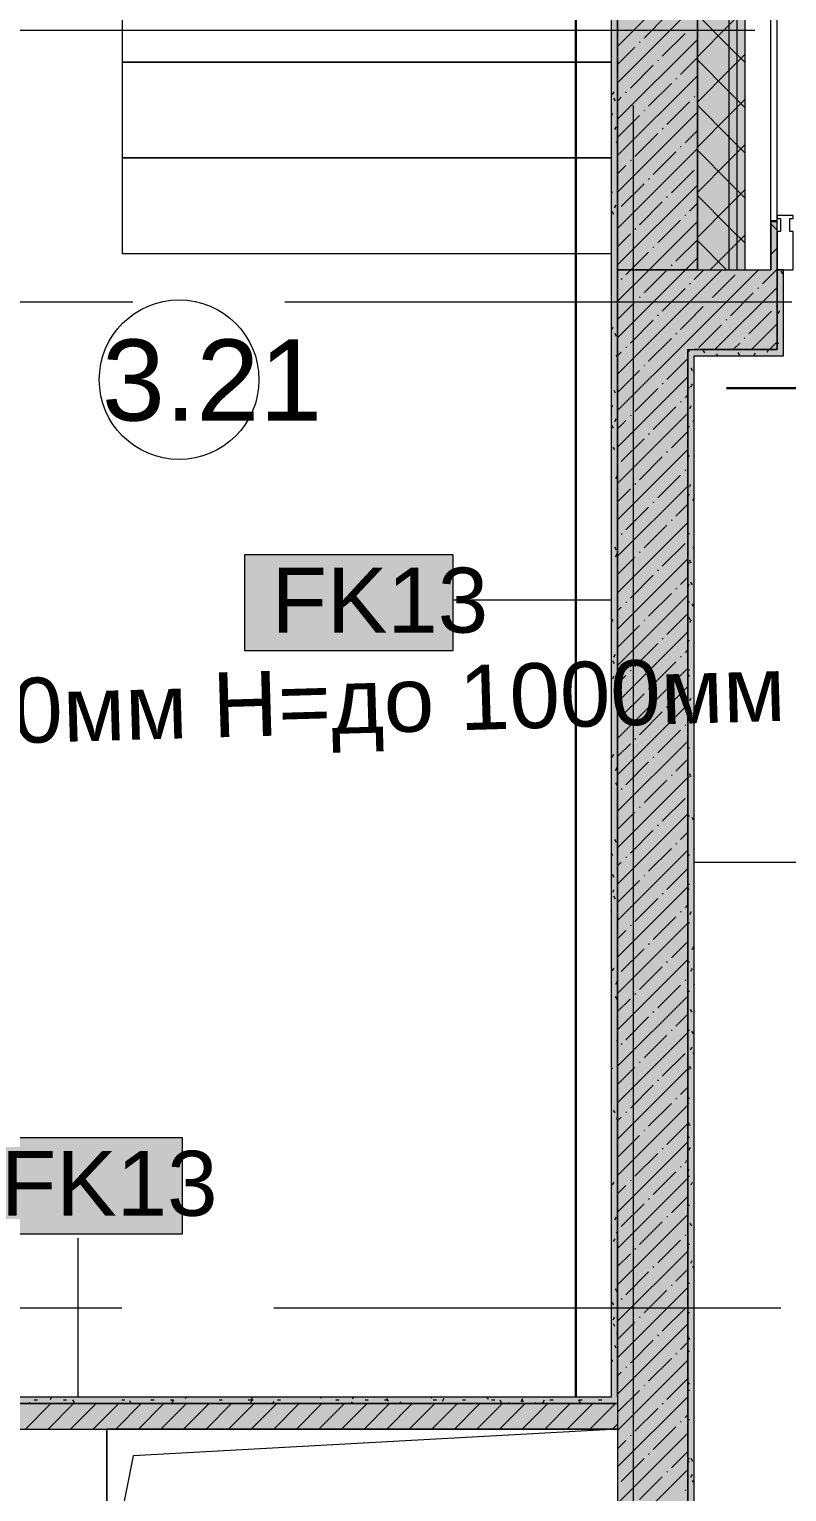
# Model space of a CAD drawing. Header units: millimetres. Extents: x -3817 to 677485, y -22715 to 103890.
# Drawn here: x 643043 to 645415, y 19450 to 24029 of the extents above; entities that cross this region are included whole.
import ezdxf

# ---------------------------------------------------------------- set-up
doc = ezdxf.new("R2010")
doc.units = ezdxf.units.MM
doc.layers.add('PDF _Геометрия', color=7, linetype='Continuous', true_color=0x1d1d1d)
doc.layers.add('PDF _Сплошная заливка', color=7, linetype='Continuous', true_color=0xffffff)
doc.layers.add('PDF _Текст', color=7, linetype='Continuous')
doc.styles.add('PDF GOST-Common', font='arial.ttf')

msp = doc.modelspace()

# ---------------------------------------------------------------- hatches: boundary and pattern name
at = {"layer": 'PDF _Сплошная заливка', "transparency": 33554559}
for points in [[(645235.5, 23275.9), (645285.5, 23275.9), (645285.5, 29075.9), (645235.5, 29075.9), (645235.5, 23501.3)], [(644885.5, 23275.9), (645135.5, 23275.9), (645135.5, 28975.9), (644885.5, 28975.9), (644885.5, 23501.3)], [(645189.5, 23275.9), (645235.5, 23275.9), (645235.5, 28975.9), (645135.5, 28975.9), (645135.5, 23275.9)], [(644865.5, 19745.9), (644885.5, 19745.9), (644885.5, 28628.8), (644865.5, 28628.8), (644865.5, 23501.3)], [(645405.5, 23005.9), (645405.5, 23025.9), (645125.5, 23025.9), (645125.5, 23005.9), (645189.5, 23005.9)], [(642320, 19725.9), (644885.5, 19725.9), (644885.5, 19745.9), (641485.5, 19745.9), (641485.5, 19725.9)]]:
    msp.add_hatch(color=256, dxfattribs=at).paths.add_polyline_path(points)
h = msp.add_hatch(color=256, dxfattribs=at)
h.paths.add_polyline_path([(677305.5, 23275.9), (677305.5, 23425.9), (672225.7, 23425.9), (672225.7, 23275.9), (677155.5, 23275.9)], flags=0)
h.paths.add_polyline_path([(666710.8, 23275.9), (666775.9, 23275.9), (666775.9, 23425.9), (665625.5, 23425.9), (665625.5, 23275.9)], flags=0)
h.paths.add_polyline_path([(663325.5, 23275.9), (663325.5, 23425.9), (662025.9, 23425.9), (662025.9, 23275.9), (663125.5, 23275.9)], flags=0)
h.paths.add_polyline_path([(671015.1, 23275.9), (671325.7, 23275.9), (671325.7, 23425.9), (669975.9, 23425.9), (669975.9, 23275.9)], flags=0)
h.paths.add_polyline_path([(667675.9, 23275.9), (669075.9, 23275.9), (669075.9, 23425.9), (667675.9, 23425.9)], flags=0)
h.paths.add_polyline_path([(645365.5, 23275.9), (645385.5, 23275.9), (645385.5, 23425.9), (645365.5, 23425.9)], flags=0)
h.paths.add_polyline_path([(661125.9, 23275.9), (661125.9, 23425.9), (659825.9, 23425.9), (659825.9, 23275.9), (660971.8, 23275.9)], flags=0)
h.paths.add_polyline_path([(658245.5, 23275.9), (658925.9, 23275.9), (658925.9, 23425.9), (657505.5, 23425.9), (657505.5, 23275.9), (658102.3, 23275.9)], flags=0)
h.paths.add_polyline_path([(652875.5, 23275.9), (653225.5, 23275.9), (653225.5, 23425.9), (648685.5, 23425.9), (648685.5, 23275.9), (652655.5, 23275.9)], flags=0)
h.paths.add_polyline_path([(656667.6, 23275.9), (656725.5, 23275.9), (656725.5, 23425.9), (655525.5, 23425.9), (655525.5, 23275.9)], flags=0)
h = msp.add_hatch(color=256, dxfattribs=at)
h.paths.add_polyline_path([(652655.5, 23025.9), (652655.5, 23275.9), (648685.5, 23275.9), (648685.5, 23025.9), (652536.1, 23025.9)], flags=0)
h.paths.add_polyline_path([(645125.5, 23025.9), (645385.5, 23025.9), (645385.5, 23275.9), (645105.5, 23275.9), (645105.5, 23025.9)], flags=0)

# ---------------------------------------------------------------- linework, layer by layer
at = {"layer": 'PDF _Геометрия', "color": 9, "lineweight": 9, "true_color": 0xc0c0c0}
for points in [[(645105.5, 15503.9), (645105.5, 15515.9), (645125.5, 15515.9), (645125.5, 23005.9), (645405.5, 23005.9), (645405.5, 23025.9), (645405.5, 23275.9), (645385.5, 23275.9), (645385.5, 23025.9), (645385.5, 23275.9), (645385.5, 28975.9), (645385.5, 29205.9), (645385.5, 29225.9), (636926.1, 29225.9)], [(644885.5, 28628.8), (644885.5, 23275.9), (645135.5, 23275.9), (645105.5, 23275.9), (644885.5, 23275.9), (644885.5, 28628.8), (644885.5, 28725.9), (641485.5, 28725.9), (641210.5, 28725.9), (641210.5, 28975.9), (644885.5, 28975.9), (645135.5, 28975.9), (636926.1, 28975.9), (641235.5, 28975.9), (641485.5, 28975.9), (641485.5, 28725.9), (641485.5, 23348.8)], [(644865.5, 28628.8), (644865.5, 19745.9), (641505.5, 19745.9), (641505.5, 20175.9), (641493.5, 20175.9)]]:
    msp.add_lwpolyline(points, dxfattribs=at)
at = {"layer": 'PDF _Геометрия', "color": 7, "lineweight": 9}
for points in [[(645285.5, 23275.9), (645365.5, 23275.9), (645365.5, 23425.9), (645365.5, 23428.9), (645365.5, 28975.9), (645365.5, 29125.9), (645365.5, 29205.9), (636926.1, 29205.9)], [(645235.5, 23275.9), (645285.5, 23275.9), (645285.5, 23425.9), (645285.5, 28975.9), (645285.5, 29075.9), (645285.5, 29125.9), (636926.1, 29125.9)], [(645260.5, 23275.9), (645260.5, 29100.9), (636926.1, 29100.9)], [(645135.5, 23275.9), (645135.5, 28975.9), (645135.5, 23275.9), (645235.5, 23275.9), (645235.5, 28975.9), (645235.5, 29075.9), (636926.1, 29075.9)], [(645385.5, 23428.9), (645365.5, 23428.9), (645365.5, 23425.9)], [(645385.5, 23425.9), (645365.5, 23425.9), (645365.5, 23275.9)], [(644885.5, 19745.9), (644885.5, 23275.9), (644885.5, 19745.9), (644885.5, 19725.9), (644885.5, 19645.9), (643285.5, 19645.9), (643285.5, 19145.9), (644885.5, 19145.9), (644885.5, 19391.1), (644885.5, 19145.9), (643285.5, 19145.9), (643285.5, 19645.9), (644885.5, 19645.9), (643368.8, 19562.5), (643285.5, 19145.9), (643285.5, 19645.9)], [(645105.5, 23025.9), (645125.5, 23025.9), (645385.5, 23025.9), (645125.5, 23025.9)], [(644865, 22241.4), (644370.6, 22241.4)], [(645127.5, 21421.1), (645542.5, 21421.1)], [(643196.3, 19747.4), (643196.3, 20243.6)]]:
    msp.add_lwpolyline(points, dxfattribs=at)
at = {"layer": 'PDF _Геометрия', "color": 231, "lineweight": 30, "true_color": 0xff80c0}
for points in [[(644754.5, 19745.9), (644754.5, 28284.9)], [(651166.5, 22904.9), (645226.5, 22904.9)]]:
    msp.add_lwpolyline(points, dxfattribs=at)
at = {"layer": 'PDF _Геометрия', "color": 253, "lineweight": 9, "true_color": 0xaaaaaa}
for points in [[(644864.5, 23325.9), (643335.5, 23325.9), (643335.5, 23625.9), (643335.5, 23925.9), (643335.5, 24225.9)], [(640623.9, 24025.9), (642815.5, 24025.9), (645315.5, 24025.9)], [(644935.5, 19024), (644935.5, 21291), (644935.5, 23791)], [(642732.7, 23175.9), (643367.7, 23175.9)], [(643843.9, 23175.9), (645431.4, 23175.9)], [(642697.7, 20025.9), (643332.7, 20025.9)], [(643808.9, 20025.9), (645396.4, 20025.9)]]:
    msp.add_lwpolyline(points, dxfattribs=at)
at = {"layer": 'PDF _Геометрия', "lineweight": 9}
for points in [[(644885.5, 23975.3), (645135.5, 24225.3)], [(644885.5, 23861.3), (645135.5, 24111.3)], [(645135.5, 23942.3), (645235.5, 24042.3), (645285.5, 24092.3)], [(644968.6, 24001.4), (645039.9, 24072.7)], [(645285.5, 23924.3), (645235.5, 23974.3), (645135.5, 24074.3)], [(644885.5, 23747.2), (645135.5, 23997.2)], [(645025.6, 23944.4), (645096.9, 24015.7)], [(644885.5, 23918.3), (644940.1, 23972.9)], [(644954.3, 23987.2), (644956.7, 23989.5)], [(645135.5, 23800.9), (645235.5, 23900.9), (645285.5, 23950.9)], [(644925.8, 23844.6), (644997.1, 23915.9)], [(645011.4, 23930.1), (645013.7, 23932.5)], [(645082.6, 23887.4), (645135.5, 23940.2)], [(645285.5, 23782.8), (645235.5, 23832.8), (645135.5, 23932.8)], [(644885.5, 23633.2), (645135.5, 23883.2)], [(644982.8, 23787.6), (645054.1, 23858.8)], [(645068.4, 23873.1), (645070.8, 23875.5)], [(644885.5, 23804.2), (644897.3, 23816.1)], [(644911.6, 23830.3), (644913.9, 23832.7)], [(645125.4, 23816.1), (645127.8, 23818.5)], [(644885.5, 23519.1), (645135.5, 23769.1)], [(644968.6, 23773.3), (644971, 23775.7)], [(645039.9, 23730.5), (645111.2, 23801.8)], [(645135.5, 23659.5), (645235.5, 23759.5), (645285.5, 23809.5)], [(645285.5, 23641.4), (645235.5, 23691.4), (645135.5, 23791.4)], [(644885.5, 23690.2), (644954.3, 23759.1)], [(644940.1, 23630.8), (645011.4, 23702)], [(645025.6, 23716.3), (645028, 23718.7)], [(645096.9, 23673.5), (645135.5, 23712.1)], [(644885.5, 23405.1), (645135.5, 23655.1)], [(644997.1, 23573.7), (645068.4, 23645)], [(645082.6, 23659.3), (645085, 23661.6)], [(645135.5, 23518.1), (645235.5, 23618.1), (645285.5, 23668.1)], [(645285.5, 23500), (645235.5, 23550), (645135.5, 23650)], [(644885.5, 23576.1), (644911.6, 23602.2)], [(644925.8, 23616.5), (644928.2, 23618.9)], [(645054.1, 23516.7), (645125.4, 23588)], [(644885.5, 23291), (645135.5, 23541)], [(644897.3, 23473.9), (644968.6, 23545.2)], [(644982.8, 23559.5), (644985.2, 23561.8)], [(645039.9, 23502.4), (645042.2, 23504.8)], [(645135.5, 23376.6), (645235.5, 23476.6), (645285.5, 23526.7)], [(645285.5, 23358.6), (645235.5, 23408.6), (645135.5, 23508.6)], [(644954.3, 23416.9), (645025.6, 23488.2)], [(645096.9, 23445.4), (645099.3, 23447.8)], [(645111.2, 23459.7), (645135.5, 23484)], [(644885.5, 23177), (644984.4, 23275.9), (645135.5, 23427)], [(644940.1, 23402.7), (644942.5, 23405)], [(645011.4, 23359.9), (645082.6, 23431.2)], [(645385.5, 23400), (645365.5, 23420)], [(644885.5, 23348), (644925.8, 23388.4)], [(645068.4, 23302.9), (645135.5, 23370)], [(645226.8, 23275.9), (645135.5, 23367.2)], [(645176.1, 23275.9), (645235.5, 23335.2), (645285.5, 23385.2)], [(644885.5, 23062.9), (645098.4, 23275.9), (645135.5, 23312.9)], [(644911.6, 23260.1), (644927.3, 23275.9), (644982.8, 23331.4)], [(644997.1, 23345.6), (644999.5, 23348)], [(645365.5, 23323.8), (645385.5, 23343.8)], [(644885.5, 22948.9), (645105.5, 23168.9), (645212.5, 23275.9)], [(644885.5, 22834.8), (645105.5, 23054.8), (645326.5, 23275.9)], [(644968.6, 23203.1), (645039.9, 23274.3)], [(645054.1, 23288.6), (645056.5, 23291)], [(645125.4, 23245.8), (645155.4, 23275.9)], [(645268, 23274.3), (645269.5, 23275.9)], [(645339.3, 23231.6), (645383.5, 23275.9)], [(645368.2, 23275.9), (645365.5, 23278.6)], [(644897.3, 23245.8), (644899.7, 23248.2)], [(645025.6, 23146), (645096.9, 23217.3)], [(645111.2, 23231.6), (645113.5, 23233.9)], [(645182.4, 23188.8), (645253.7, 23260.1)], [(645190.6, 23025.9), (645385.5, 23220.8)], [(645325, 23217.3), (645327.4, 23219.7)], [(644885.5, 23120), (644940.1, 23174.6)], [(644954.3, 23188.8), (644956.7, 23191.2)], [(645168.2, 23174.6), (645170.5, 23176.9)], [(645239.5, 23131.8), (645310.7, 23203.1)], [(645011.4, 23131.8), (645013.7, 23134.2)], [(645082.6, 23089), (645105.5, 23111.9), (645153.9, 23160.3)], [(645296.5, 23074.8), (645367.8, 23146)], [(645382, 23160.3), (645384.4, 23162.7)], [(644925.8, 23046.2), (644997.1, 23117.5)], [(645139.7, 23032), (645210.9, 23103.3)], [(645225.2, 23117.5), (645227.6, 23119.9)], [(645304.6, 23025.9), (645385.5, 23106.7)], [(644911.6, 23032), (644913.9, 23034.4)], [(644982.8, 22989.2), (645054.1, 23060.5)], [(645068.4, 23074.8), (645070.8, 23077.1)], [(645247.6, 23025.9), (645268, 23046.2)], [(645282.2, 23060.5), (645284.6, 23062.9)], [(645361.6, 23025.9), (645385.5, 23049.7)], [(644885.5, 23005.9), (644897.3, 23017.7)], [(645039.9, 22932.2), (645105.5, 22997.8)], [(644885.5, 22891.9), (644954.3, 22960.7)], [(644968.6, 22975), (644971, 22977.3)], [(644885.5, 22720.8), (645105.5, 22940.8)], [(644940.1, 22832.4), (645011.4, 22903.7)], [(645025.6, 22917.9), (645028, 22920.3)], [(645082.6, 22860.9), (645085, 22863.3)], [(645096.9, 22875.2), (645105.5, 22883.8)], [(644885.5, 22606.7), (645105.5, 22826.7)], [(644885.5, 22777.8), (644911.6, 22803.9)], [(644925.8, 22818.2), (644928.2, 22820.5)], [(644997.1, 22775.4), (645068.4, 22846.7)], [(644982.8, 22761.1), (644985.2, 22763.5)], [(645054.1, 22718.4), (645105.5, 22769.7)], [(644885.5, 22492.7), (645105.5, 22712.7)], [(644897.3, 22675.6), (644968.6, 22746.9)], [(644954.3, 22618.6), (645025.6, 22689.8)], [(645039.9, 22704.1), (645042.2, 22706.5)], [(645011.4, 22561.5), (645082.6, 22632.8)], [(645096.9, 22647.1), (645099.3, 22649.4)], [(644885.5, 22378.6), (645105.5, 22598.6)], [(644885.5, 22549.7), (644925.8, 22590.1)], [(644940.1, 22604.3), (644942.5, 22606.7)], [(644911.6, 22461.7), (644982.8, 22533)], [(644997.1, 22547.3), (644999.5, 22549.7)], [(645068.4, 22504.5), (645105.5, 22541.6)], [(644885.5, 22264.6), (645105.5, 22484.6)], [(645054.1, 22490.3), (645056.5, 22492.6)], [(644897.3, 22447.5), (644899.7, 22449.9)], [(644968.6, 22404.7), (645039.9, 22476)], [(644954.3, 22390.5), (644956.7, 22392.8)], [(645025.6, 22347.7), (645096.9, 22419)], [(644885.5, 22321.6), (644940.1, 22376.2)], [(644885.5, 22150.5), (645105.5, 22370.5)], [(644925.8, 22247.9), (644997.1, 22319.2)], [(645011.4, 22333.4), (645013.7, 22335.8)], [(645082.6, 22290.7), (645105.5, 22313.5)], [(644885.5, 22036.5), (645105.5, 22256.5)], [(644982.8, 22190.9), (645054.1, 22262.2)], [(645068.4, 22276.4), (645070.8, 22278.8)], [(644885.5, 22207.6), (644897.3, 22219.4)], [(644911.6, 22233.6), (644913.9, 22236)], [(644968.6, 22176.6), (644971, 22179)], [(645039.9, 22133.9), (645105.5, 22199.5)], [(644885.5, 22093.5), (644954.3, 22162.4)], [(644885.5, 21922.4), (645105.5, 22142.4)], [(645025.6, 22119.6), (645028, 22122)], [(644940.1, 22034.1), (645011.4, 22105.3)], [(645096.9, 22076.8), (645105.5, 22085.4)], [(644885.5, 21808.4), (645105.5, 22028.4)], [(644997.1, 21977), (645068.4, 22048.3)], [(645082.6, 22062.6), (645085, 22064.9)], [(644885.5, 21979.5), (644911.6, 22005.5)], [(644925.8, 22019.8), (644928.2, 22022.2)], [(644897.3, 21877.2), (644968.6, 21948.5)], [(644982.8, 21962.8), (644985.2, 21965.2)], [(645054.1, 21920), (645105.5, 21971.4)], [(644885.5, 21694.3), (645105.5, 21914.3)], [(644954.3, 21820.2), (645025.6, 21891.5)], [(645039.9, 21905.8), (645042.2, 21908.1)], [(645096.9, 21848.7), (645099.3, 21851.1)], [(644885.5, 21580.3), (645105.5, 21800.3)], [(644940.1, 21806), (644942.5, 21808.3)], [(645011.4, 21763.2), (645082.6, 21834.5)], [(644885.5, 21751.4), (644925.8, 21791.7)], [(644997.1, 21748.9), (644999.5, 21751.3)], [(644911.6, 21663.4), (644982.8, 21734.7)], [(645068.4, 21706.2), (645105.5, 21743.3)], [(644885.5, 21466.2), (645105.5, 21686.2)], [(644968.6, 21606.4), (645039.9, 21677.7)], [(645054.1, 21691.9), (645056.5, 21694.3)], [(644897.3, 21649.1), (644899.7, 21651.5)], [(645025.6, 21549.4), (645096.9, 21620.6)], [(644885.5, 21523.3), (644940.1, 21577.9)], [(644885.5, 21352.2), (645105.5, 21572.2)], [(644954.3, 21592.1), (644956.7, 21594.5)], [(645011.4, 21535.1), (645013.7, 21537.5)], [(644925.8, 21449.6), (644997.1, 21520.8)], [(645068.4, 21478.1), (645070.8, 21480.4)], [(645082.6, 21492.3), (645105.5, 21515.2)], [(644885.5, 21238.1), (645105.5, 21458.1)], [(644911.6, 21435.3), (644913.9, 21437.7)], [(644982.8, 21392.5), (645054.1, 21463.8)], [(644885.5, 21409.2), (644897.3, 21421)], [(645039.9, 21335.5), (645105.5, 21401.1)], [(644885.5, 21295.2), (644954.3, 21364)], [(644885.5, 21124.1), (645105.5, 21344.1)], [(644968.6, 21378.3), (644971, 21380.6)], [(644940.1, 21235.7), (645011.4, 21307)], [(645025.6, 21321.3), (645028, 21323.6)], [(644997.1, 21178.7), (645068.4, 21250)], [(645082.6, 21264.2), (645085, 21266.6)], [(645096.9, 21278.5), (645105.5, 21287.1)], [(644885.5, 21010), (645105.5, 21230)], [(644885.5, 21181.1), (644911.6, 21207.2)], [(644925.8, 21221.5), (644928.2, 21223.8)], [(644982.8, 21164.4), (644985.2, 21166.8)], [(645054.1, 21121.7), (645105.5, 21173)], [(644885.5, 20896), (645105.5, 21116)], [(644897.3, 21078.9), (644968.6, 21150.2)], [(645039.9, 21107.4), (645042.2, 21109.8)], [(644954.3, 21021.9), (645025.6, 21093.2)], [(645011.4, 20964.9), (645082.6, 21036.1)], [(645096.9, 21050.4), (645099.3, 21052.8)], [(644885.5, 20781.9), (645105.5, 21001.9)], [(644885.5, 20953), (644925.8, 20993.4)], [(644940.1, 21007.6), (644942.5, 21010)], [(644911.6, 20865.1), (644982.8, 20936.3)], [(644997.1, 20950.6), (644999.5, 20953)], [(645068.4, 20907.8), (645105.5, 20944.9)], [(644885.5, 20667.9), (645105.5, 20887.9)], [(645054.1, 20893.6), (645056.5, 20895.9)], [(644897.3, 20850.8), (644899.7, 20853.2)], [(644968.6, 20808), (645039.9, 20879.3)], [(644954.3, 20793.8), (644956.7, 20796.1)], [(645025.6, 20751), (645096.9, 20822.3)], [(644885.5, 20724.9), (644940.1, 20779.5)], [(644885.5, 20553.8), (645105.5, 20773.8)], [(644925.8, 20651.2), (644997.1, 20722.5)], [(645011.4, 20736.8), (645013.7, 20739.1)], [(645082.6, 20694), (645105.5, 20716.8)], [(644885.5, 20439.8), (645105.5, 20659.8)], [(644982.8, 20594.2), (645054.1, 20665.5)], [(645068.4, 20679.7), (645070.8, 20682.1)], [(644885.5, 20610.9), (644897.3, 20622.7)], [(644911.6, 20637), (644913.9, 20639.3)], [(644885.5, 20496.8), (644954.3, 20565.7)], [(644968.6, 20579.9), (644971, 20582.3)], [(645039.9, 20537.2), (645105.5, 20602.8)], [(644885.5, 20325.7), (645105.5, 20545.7)], [(645025.6, 20522.9), (645028, 20525.3)], [(644940.1, 20437.4), (645011.4, 20508.7)], [(645096.9, 20480.1), (645105.5, 20488.7)], [(644885.5, 20211.7), (645105.5, 20431.7)], [(644925.8, 20423.1), (644928.2, 20425.5)], [(644997.1, 20380.3), (645068.4, 20451.6)], [(645082.6, 20465.9), (645085, 20468.3)], [(644885.5, 20382.8), (644911.6, 20408.9)], [(644897.3, 20280.6), (644968.6, 20351.8)], [(644982.8, 20366.1), (644985.2, 20368.5)], [(645054.1, 20323.3), (645105.5, 20374.7)], [(644885.5, 20097.6), (645105.5, 20317.6)], [(644954.3, 20223.5), (645025.6, 20294.8)], [(645039.9, 20309.1), (645042.2, 20311.4)], [(645096.9, 20252), (645099.3, 20254.4)], [(644885.5, 19983.6), (645105.5, 20203.6)], [(644885.5, 20154.7), (644925.8, 20195)], [(644940.1, 20209.3), (644942.5, 20211.6)], [(645011.4, 20166.5), (645082.6, 20237.8)], [(644997.1, 20152.2), (644999.5, 20154.6)], [(644911.6, 20066.7), (644982.8, 20138)], [(645068.4, 20109.5), (645105.5, 20146.6)], [(644885.5, 19869.5), (645105.5, 20089.5)], [(644968.6, 20009.7), (645039.9, 20081)], [(645054.1, 20095.2), (645056.5, 20097.6)], [(644897.3, 20052.5), (644899.7, 20054.8)], [(645025.6, 19952.7), (645096.9, 20023.9)], [(644885.5, 19926.6), (644940.1, 19981.2)], [(644885.5, 19755.5), (645105.5, 19975.5)], [(644954.3, 19995.4), (644956.7, 19997.8)], [(644925.8, 19852.9), (644997.1, 19924.2)], [(645011.4, 19938.4), (645013.7, 19940.8)], [(645068.4, 19881.4), (645070.8, 19883.8)], [(645082.6, 19895.6), (645105.5, 19918.5)], [(644885.5, 19641.4), (645105.5, 19861.4)], [(644911.6, 19838.6), (644913.9, 19841)], [(644982.8, 19795.8), (645054.1, 19867.1)], [(644885.5, 19812.5), (644897.3, 19824.4)], [(644968.6, 19781.6), (644971, 19784)], [(645039.9, 19738.8), (645105.5, 19804.4)], [(644885.5, 19698.5), (644954.3, 19767.3)], [(644885.5, 19527.4), (645105.5, 19747.4)], [(643031, 19645.9), (643111, 19725.9)], [(643101.7, 19645.9), (643181.7, 19725.9)], [(643172.5, 19645.9), (643252.5, 19725.9)], [(643243.2, 19645.9), (643323.2, 19725.9)], [(643313.9, 19645.9), (643393.9, 19725.9)], [(643384.6, 19645.9), (643464.6, 19725.9)], [(643455.3, 19645.9), (643535.3, 19725.9)], [(643526, 19645.9), (643606, 19725.9)], [(643596.7, 19645.9), (643676.7, 19725.9)], [(643667.4, 19645.9), (643747.4, 19725.9)], [(643738.1, 19645.9), (643818.1, 19725.9)], [(643808.8, 19645.9), (643888.8, 19725.9)], [(643879.6, 19645.9), (643959.6, 19725.9)], [(643950.3, 19645.9), (644030.3, 19725.9)], [(644021, 19645.9), (644101, 19725.9)], [(644091.7, 19645.9), (644171.7, 19725.9)], [(644162.4, 19645.9), (644242.4, 19725.9)], [(644233.1, 19645.9), (644313.1, 19725.9)], [(644303.8, 19645.9), (644383.8, 19725.9)], [(644374.5, 19645.9), (644454.5, 19725.9)], [(644445.2, 19645.9), (644525.2, 19725.9)], [(644516, 19645.9), (644596, 19725.9)], [(644586.7, 19645.9), (644666.7, 19725.9)], [(644657.4, 19645.9), (644737.4, 19725.9)], [(644728.1, 19645.9), (644808.1, 19725.9)], [(644798.8, 19645.9), (644878.8, 19725.9)], [(644940.1, 19639), (645011.4, 19710.3)], [(645025.6, 19724.6), (645028, 19726.9)], [(645096.9, 19681.8), (645105.5, 19690.4)], [(644869.5, 19645.9), (644885.5, 19661.8)], [(644997.1, 19582), (645068.4, 19653.3)], [(645082.6, 19667.5), (645085, 19669.9)], [(644885.5, 19413.3), (645105.5, 19633.3)], [(644885.5, 19584.4), (644911.6, 19610.5)], [(644925.8, 19624.8), (644928.2, 19627.1)], [(644897.3, 19482.2), (644968.6, 19553.5)], [(644982.8, 19567.7), (644985.2, 19570.1)], [(645054.1, 19525), (645105.5, 19576.3)], [(644885.5, 19299.3), (645105.5, 19519.3)], [(645039.9, 19510.7), (645042.2, 19513.1)], [(644954.3, 19425.2), (645025.6, 19496.5)], [(645096.9, 19453.7), (645099.3, 19456.1)]]:
    msp.add_lwpolyline(points, dxfattribs=at)
at = {"layer": 'PDF _Геометрия', "color": 253, "lineweight": 9, "true_color": 0x9b9b9b}
for points in [[(644865.5, 23973.9), (644866.7, 23973.9)], [(644867, 23943.1), (644865.5, 23940.4)], [(644865.5, 23851.9), (644866.7, 23851.9)], [(644874.1, 23833.4), (644869.1, 23824.7)], [(644879.3, 23804.5), (644874.3, 23813.2)], [(644870, 23765.4), (644865.5, 23757.5)], [(644865.5, 23730), (644866.7, 23730)], [(644881.2, 23723.7), (644876.1, 23715)], [(644885.5, 23671.9), (644882.5, 23677.1)], [(644865.5, 23638.6), (644866.7, 23638.6)], [(644868.9, 23519.7), (644865.5, 23513.7)], [(644865.5, 23516.7), (644866.7, 23516.7)], [(644873.4, 23449.1), (644868.3, 23457.8)], [(644880.1, 23478), (644875, 23469.3)], [(644865.5, 23394.7), (644866.7, 23394.7)], [(644865.5, 23303.3), (644866.7, 23303.3)], [(645403.5, 23262.4), (645398.4, 23271.1)], [(645405.2, 23272.8), (645405.5, 23272.8)], [(645385.7, 23256.5), (645385.5, 23256.1)], [(644865.5, 23181.4), (644866.7, 23181.4)], [(645392.8, 23146.8), (645387.7, 23138.1)], [(645405.2, 23150.9), (645405.5, 23150.9)], [(644870.8, 23096.2), (644865.8, 23087.5)], [(644865.5, 23059.5), (644866.7, 23059.5)], [(644882.6, 23067.3), (644877.6, 23076)], [(645389.3, 23043.1), (645385.5, 23049.7)], [(644885.5, 23001.4), (644881.7, 23008)], [(645111.7, 23025.9), (645107.4, 23018.4)], [(645158.8, 23015.6), (645153.8, 23024.3)], [(645199.6, 23005.9), (645195.4, 23013.1)], [(645268.5, 23008.5), (645263.5, 23017.2)], [(645305.2, 23005.9), (645305.1, 23006.1)], [(645316.6, 23014.8), (645311.5, 23006.1)], [(645358.1, 23025.9), (645353.2, 23017.3)], [(645405.2, 23029), (645405.5, 23029)], [(644865.5, 22968), (644866.7, 22968)], [(645121.3, 22958.7), (645116.3, 22967.4)], [(644879.6, 22889.6), (644874.6, 22898.3)], [(645105.5, 22907.1), (645110.5, 22907.1)], [(645119.5, 22917.4), (645114.5, 22908.7)], [(644868.5, 22847.9), (644865.5, 22853.1)], [(644869.7, 22850.5), (644865.5, 22843.1)], [(644865.5, 22846.1), (644866.7, 22846.1)], [(644880.9, 22808.8), (644875.8, 22800.1)], [(645115.4, 22849.4), (645110.4, 22840.7)], [(645125.5, 22805.8), (645121.6, 22799)], [(644872.6, 22779.9), (644867.5, 22788.6)], [(645105.5, 22785.1), (645110.5, 22785.1)], [(644865.5, 22724.2), (644866.7, 22724.2)], [(644876.6, 22711.9), (644871.6, 22720.6)], [(645107.1, 22739.4), (645105.5, 22742.2)], [(644865.5, 22670.2), (644865.5, 22670.3)], [(644885.5, 22694.9), (644882.9, 22690.5)], [(645105.5, 22693.7), (645110.5, 22693.7)], [(644865.5, 22632.7), (644866.7, 22632.7)], [(644883.9, 22631.1), (644878.8, 22622.4)], [(645114.4, 22603.6), (645109.3, 22594.9)], [(645105.5, 22571.8), (645110.5, 22571.8)], [(645125.5, 22562), (645120.5, 22553.3)], [(644865.5, 22510.8), (644866.7, 22510.8)], [(645105.5, 22449.9), (645110.5, 22449.9)], [(644881.8, 22398.1), (644876.8, 22406.8)], [(645125.5, 22402.8), (645122.5, 22407.9)], [(644865.5, 22388.9), (644866.7, 22388.9)], [(644882.8, 22385.4), (644877.7, 22376.7)], [(645105.5, 22358.4), (645110.5, 22358.4)], [(645116.4, 22357.6), (645111.4, 22366.3)], [(644865.5, 22297.5), (644866.7, 22297.5)], [(644885.5, 22269.9), (644885, 22270.8)], [(645109.2, 22289.9), (645105.5, 22283.5)], [(645120.5, 22289.5), (645115.5, 22298.2)], [(645105.5, 22236.5), (645110.5, 22236.5)], [(645124.6, 22221.5), (645119.5, 22230.2)], [(644867.7, 22178.8), (644865.5, 22182.6)], [(644870.5, 22181.3), (644865.5, 22172.6)], [(644865.5, 22175.5), (644866.7, 22175.5)], [(645113.4, 22179.9), (645108.4, 22188.6)], [(645116.2, 22180.2), (645111.2, 22171.5)], [(644877.6, 22071.6), (644872.6, 22062.9)], [(645105.5, 22114.6), (645110.5, 22114.6)], [(645106.3, 22070.2), (645105.5, 22071.7)], [(644865.5, 22053.6), (644866.7, 22053.6)], [(644875.8, 22042.7), (644870.8, 22051.4)], [(644873.5, 22003.6), (644868.5, 21994.9)], [(645105.5, 22023.1), (645110.5, 22023.1)], [(645110.4, 22002.2), (645105.5, 22010.7)], [(644865.5, 21962.2), (644866.7, 21962.2)], [(644884.7, 21962), (644879.6, 21953.3)], [(645115.2, 21934.5), (645110.1, 21925.8)], [(645105.5, 21901.2), (645110.5, 21901.2)], [(645125.5, 21891.4), (645121.3, 21884.1)], [(645125.5, 21915.1), (645124.7, 21916.4)], [(644865.5, 21840.3), (644866.7, 21840.3)], [(644872.4, 21757.9), (644867.4, 21749.2)], [(645105.5, 21779.3), (645110.5, 21779.3)], [(644865.5, 21718.3), (644866.7, 21718.3)], [(644883.6, 21716.2), (644878.5, 21707.5)], [(645125.5, 21708.5), (645124.3, 21706.4)], [(644885.1, 21660.9), (644880.1, 21669.6)], [(645105.5, 21687.9), (645110.5, 21687.9)], [(645115.6, 21688.4), (645110.6, 21697.1)], [(644865.5, 21626.9), (644866.7, 21626.9)], [(644885.5, 21599.3), (644884.2, 21601.6)], [(645105.5, 21565.9), (645110.5, 21565.9)], [(645105.9, 21552.7), (645105.5, 21552)], [(645123.8, 21552.3), (645118.7, 21561)], [(644865.5, 21505), (644866.7, 21505)], [(644882.1, 21483.2), (644877.1, 21491.9)], [(644867.2, 21444.1), (644865.5, 21441.1)], [(644871, 21441.6), (644865.9, 21450.3)], [(645105.5, 21444), (645110.5, 21444)], [(645125.5, 21464.7), (645123.2, 21460.7)], [(644865.5, 21383.1), (644866.7, 21383.1)], [(644875, 21373.5), (644870, 21382.2)], [(645105.5, 21352.6), (645110.5, 21352.6)], [(645109.6, 21333), (645105.5, 21340.2)], [(644874.3, 21334.4), (644869.3, 21325.7)], [(644879.1, 21305.5), (644874.1, 21314.2)], [(644865.5, 21291.6), (644866.7, 21291.6)], [(644868, 21263.9), (644865.5, 21268.2)], [(645116, 21265.3), (645110.9, 21256.6)], [(645105.5, 21230.7), (645110.5, 21230.7)], [(644865.5, 21169.7), (644866.7, 21169.7)], [(645123, 21155.6), (645118, 21146.9)], [(644873.2, 21088.7), (644868.2, 21080)], [(645105.5, 21108.7), (645110.5, 21108.7)], [(645118.9, 21087.6), (645113.9, 21078.9)], [(644865.5, 21047.8), (644866.7, 21047.8)], [(644884.4, 21047.1), (644879.3, 21038.3)], [(645125.5, 21038), (645125.1, 21037.3)], [(644884.3, 20991.7), (644879.3, 21000.4)], [(645105.5, 21017.3), (645110.5, 21017.3)], [(645125.5, 21000.7), (645125, 21001.5)], [(644865.5, 20956.3), (644866.7, 20956.3)], [(645118.9, 20951.2), (645113.9, 20959.9)], [(645105.5, 20895.4), (645110.5, 20895.4)], [(645123, 20883.2), (645117.9, 20891.9)], [(644885.5, 20866.1), (644882.3, 20860.6)], [(645117.8, 20841.9), (645112.8, 20833.2)], [(644865.5, 20834.4), (644866.7, 20834.4)], [(645125.5, 20817.8), (645122, 20823.8)], [(645125.5, 20794.1), (645124, 20791.5)], [(644870.2, 20772.4), (644865.5, 20780.5)], [(645105.5, 20773.5), (645110.5, 20773.5)], [(645115.9, 20773.5), (645110.9, 20782.2)], [(644865.5, 20712.5), (644866.7, 20712.5)], [(645105.5, 20682), (645110.5, 20682)], [(645108.8, 20663.8), (645105.5, 20669.6)], [(644865.5, 20621.1), (644866.7, 20621.1)], [(644878.3, 20636.3), (644873.3, 20645)], [(644885.5, 20622.3), (644881.2, 20614.9)], [(645105.6, 20637.8), (645105.5, 20637.6)], [(645105.5, 20560.1), (645110.5, 20560.1)], [(645112.9, 20595.8), (645107.9, 20604.5)], [(645112.7, 20528.1), (645107.6, 20519.4)], [(644865.5, 20499.1), (644866.7, 20499.1)], [(645108.6, 20460.1), (645105.5, 20454.7)], [(645105.5, 20438.2), (645110.5, 20438.2)], [(644865.5, 20377.2), (644866.7, 20377.2)], [(644874, 20419.5), (644869, 20410.8)], [(645119.7, 20418.4), (645114.7, 20409.7)], [(645105.5, 20346.7), (645110.5, 20346.7)], [(644865.5, 20285.8), (644866.7, 20285.8)], [(644881.1, 20309.9), (644876.1, 20301.1)], [(645118.1, 20282), (645113, 20290.7)], [(644877, 20241.8), (644872, 20233.1)], [(644885.5, 20258.2), (644882.6, 20263.2)], [(644885.5, 20195.5), (644883.1, 20191.5)], [(645105.5, 20224.8), (645110.5, 20224.8)], [(645107.5, 20214.3), (645105.5, 20210.8)], [(644865.5, 20163.9), (644866.7, 20163.9)], [(645118.6, 20172.7), (645113.6, 20164)], [(645125.5, 20147.3), (645121.2, 20154.7)], [(645105.5, 20102.9), (645110.5, 20102.9)], [(645125.5, 20123.6), (645124.8, 20122.3)], [(644884.6, 20076.8), (644879.6, 20085.5)], [(644865.5, 20041.9), (644866.7, 20041.9)], [(644873.4, 20035.2), (644868.4, 20043.9)], [(645105.5, 20011.5), (645110.5, 20011.5)], [(644875.9, 19996.1), (644870.9, 19987.4)], [(644877.5, 19967.1), (644872.5, 19975.9)], [(644865.5, 19950.5), (644866.7, 19950.5)], [(644885.5, 19951.7), (644882, 19945.7)], [(645112.1, 19926.6), (645107.1, 19935.3)], [(644881.6, 19899.1), (644876.6, 19907.8)], [(645105.5, 19889.5), (645110.5, 19889.5)], [(644870.4, 19857.5), (644865.5, 19866.1)], [(644865.5, 19828.6), (644866.7, 19828.6)], [(645109.4, 19790.9), (645105.5, 19784.1)], [(643058.3, 19737.1), (643068.3, 19737.1)], [(643112.5, 19745.9), (643108, 19738.1)], [(643149.7, 19737.1), (643159.8, 19737.1)], [(643184.9, 19729), (643179.8, 19737.7)], [(643332.6, 19737.1), (643342.7, 19737.1)], [(643424, 19737.1), (643434.1, 19737.1)], [(643485, 19737.1), (643495.1, 19737.1)], [(643494.8, 19737.6), (643489.8, 19728.9)], [(643534.8, 19745.9), (643531.4, 19740)], [(643637.4, 19737.1), (643647.5, 19737.1)], [(643728.8, 19737.1), (643738.9, 19737.1)], [(643740.6, 19736.5), (643735.5, 19727.8)], [(643744.4, 19735.3), (643739.3, 19744)], [(643820.3, 19737.1), (643830.3, 19737.1)], [(643957.1, 19745.9), (643954.9, 19741.9)], [(644003.2, 19737.1), (644013.2, 19737.1)], [(644058.1, 19740.4), (644055, 19745.9)], [(644094.6, 19737.1), (644104.7, 19737.1)], [(644126.2, 19744.5), (644125.4, 19745.9)], [(644155.6, 19737.1), (644165.6, 19737.1)], [(644167.8, 19733.4), (644162.8, 19742.1)], [(644303.9, 19741.5), (644301.4, 19745.9)], [(644308, 19737.1), (644318, 19737.1)], [(644341.7, 19741.4), (644336.7, 19732.7)], [(644379.5, 19745.9), (644378.3, 19743.8)], [(644399.4, 19737.1), (644409.5, 19737.1)], [(644481.6, 19738.6), (644477.4, 19745.9)], [(644490.8, 19737.1), (644500.9, 19737.1)], [(644523.2, 19727.4), (644518.2, 19736.1)], [(644587.4, 19740.3), (644582.4, 19731.6)], [(644591.2, 19731.5), (644586.2, 19740.2)], [(644655.5, 19736.2), (644650.4, 19727.5)], [(644673.7, 19737.1), (644683.8, 19737.1)], [(644768.9, 19728.5), (644763.9, 19737.2)], [(644765.2, 19737.1), (644775.2, 19737.1)], [(644801.8, 19745.9), (644801.7, 19745.7)], [(644826.1, 19737.1), (644836.2, 19737.1)], [(645105.5, 19767.6), (645110.5, 19767.6)], [(643045.9, 19725.9), (643043.8, 19729.5)], [(643207.5, 19727.5), (643206.5, 19725.9)], [(643362.6, 19726), (643357.5, 19734.7)], [(643468.2, 19725.9), (643467.2, 19727.6)], [(643808.6, 19732.4), (643804.8, 19725.9)], [(644054.3, 19731.3), (644051.2, 19725.9)], [(644122.4, 19727.2), (644121.6, 19725.9)], [(644207.3, 19725.9), (644204.4, 19730.9)], [(644545.8, 19729.1), (644543.9, 19725.9)], [(644629.7, 19725.9), (644627.9, 19729)], [(645105.5, 19676.2), (645110.5, 19676.2)], [(645105.5, 19554.3), (645110.5, 19554.3)], [(645121.4, 19544.8), (645116.3, 19553.5)], [(645108.3, 19545.2), (645105.5, 19540.3)], [(645119.5, 19503.5), (645114.4, 19494.8)], [(645125.4, 19476.8), (645120.4, 19485.5)]]:
    msp.add_lwpolyline(points, dxfattribs=at)
at = {"layer": 'PDF _Геометрия', "color": 253, "lineweight": 9, "true_color": 0xaaaaaa}
for points in [[(643335.5, 23925.9), (644864.5, 23925.9)], [(643335.5, 23625.9), (644864.5, 23625.9)]]:
    msp.add_lwpolyline(points, close=True, dxfattribs=at)
at = {"layer": 'PDF _Геометрия', "color": 7, "lineweight": 20}
msp.add_lwpolyline([(645425.5, 23435.9), (645435.5, 23435.9), (645435.5, 23445.9), (645385.5, 23445.9), (645385.5, 23435.9), (645395.5, 23435.9), (645395.5, 23395.9), (645385.5, 23395.9), (645385.5, 23275.9), (645435.5, 23275.9), (645435.5, 23395.9), (645425.5, 23395.9)], close=True, dxfattribs=at)
at = {"layer": 'PDF _Геометрия', "color": 9, "lineweight": 9, "true_color": 0xc0c0c0}
for points in [[(644885.5, 19145.9), (641485.5, 19145.9), (641485.5, 19645.9), (644885.5, 19645.9), (644885.5, 19145.9), (645105.5, 19145.9), (645105.5, 23025.9), (645105.5, 19225.9), (644885.5, 19225.9)], [(644885.5, 19725.9), (641485.5, 19725.9)]]:
    msp.add_lwpolyline(points, close=True, dxfattribs=at)
at = {"layer": 'PDF _Геометрия', "color": 7, "lineweight": 9}
for points in [[(644370.6, 22383.3), (643717.4, 22383.3), (643717.4, 22083.3), (644370.6, 22083.3)], [(643522.9, 20557.5), (642869.8, 20557.5), (642869.8, 20257.5), (643522.9, 20257.5)]]:
    msp.add_lwpolyline(points, close=True, dxfattribs=at)
msp.add_circle((643512.3, 22931.6), 250, dxfattribs=at)
msp.add_circle((643512.3, 22931.6), 250, dxfattribs=at)
at = {"layer": 'PDF _Сплошная заливка', "lineweight": 35, "transparency": 33554559}
for points in [[(645105.5, 19145.9), (645105.5, 23275.9), (644885.5, 19145.9), (644885.5, 23275.9)], [(645385.5, 23025.9), (645405.5, 23025.9), (645385.5, 23275.9), (645405.5, 23275.9)], [(645125.5, 15515.9), (645125.5, 23025.9), (645105.5, 15515.9), (645105.5, 23025.9)], [(641485.5, 19645.9), (644885.5, 19645.9), (641485.5, 19725.9), (644885.5, 19725.9)]]:
    msp.add_solid(points, dxfattribs=at)
at = {"layer": 'PDF _Сплошная заливка', "lineweight": 9, "transparency": 33554559}
for points in [[(644370.6, 22383.3), (643717.4, 22383.3), (644370.6, 22083.3), (643717.4, 22083.3)], [(643522.9, 20557.5), (642869.8, 20557.5), (643522.9, 20257.5), (642869.8, 20257.5)]]:
    msp.add_solid(points, dxfattribs=at)

# ---------------------------------------------------------------- texts
at = {"layer": 'PDF _Текст', "color": 250, "true_color": 0x3c3c3c, "insert": (643270.4, 22928.8), "char_height": 254, "attachment_point": 4, "style": 'PDF GOST-Common'}
msp.add_mtext('3.21', dxfattribs=at)
at = {"layer": 'PDF _Текст', "char_height": 203.2, "attachment_point": 4, "style": 'PDF GOST-Common'}
for insert in [(643802, 22239.9), (642954.3, 20414.1)]:
    msp.add_mtext('FK13', dxfattribs=dict(at, insert=insert))
at = {"layer": 'PDF _Текст', "color": 250, "true_color": 0x3c3c3c, "insert": (641744.7, 21828.9), "char_height": 203.2, "attachment_point": 4, "rotation": 1.6728, "style": 'PDF GOST-Common'}
msp.add_mtext('Н=до 1000мм Н=до 1000мм', dxfattribs=at)

doc.saveas('drawing.dxf')
